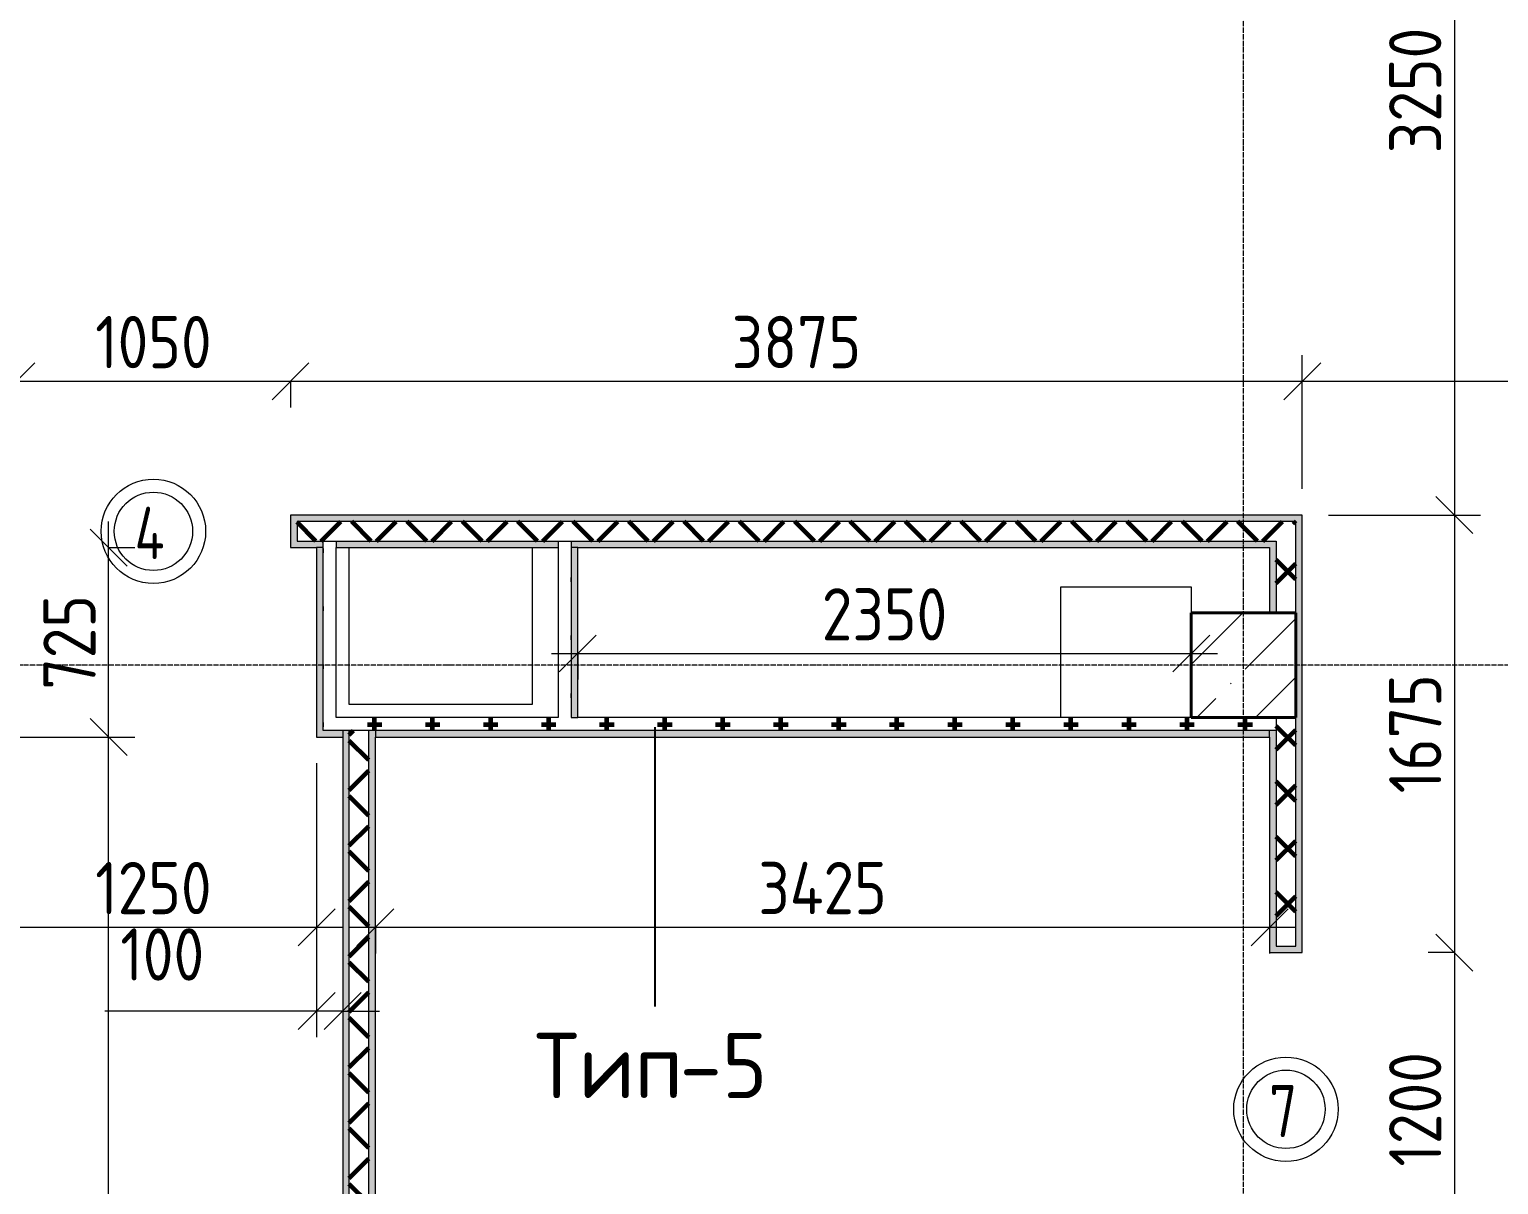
# Model space of a CAD drawing. Header units: millimetres. Extents: x -60946 to 138510, y -262288 to 24501.
# Drawn here: x -1841 to 3786, y -153581 to -149159 of the extents above; entities that cross this region are included whole.
import ezdxf

# ---------------------------------------------------------------- set-up
doc = ezdxf.new("R2010")
doc.units = ezdxf.units.MM
doc.linetypes.add('ADSK_Линия сетки', pattern=[25, 20, -2.5, 0, -2.5])
for name, color, linetype, lineweight in [('2)Тип-2', 3, 'Continuous', 60), ('2)Тип-5', 1, 'Continuous', 60), ('Марки дверей', 7, 'Continuous', 20), ('Несущие колонны', 7, 'Continuous', 18), ('Оси', 7, 'Continuous', 9), ('Перекрытие', 7, 'Continuous', 18), ('Размеры', 7, 'Continuous', 9), ('Стены внутренние', 7, 'Continuous', 18), ('Стены штриховка', 7, 'Continuous', 9)]:
    doc.layers.add(name, color=color, linetype=linetype, lineweight=lineweight)
doc.styles.add('GOST Common_3', font='', dxfattribs={"width": 0.9, "height": 200})
doc.styles.add('GOST Common_4', font='', dxfattribs={"height": 250})
doc.styles.add('GOST Common_B', font='', dxfattribs={"width": 0.8, "height": 200})
doc.styles.get('GOST Common_3').set_extended_font_data('GOST Common')
doc.styles.get('GOST Common_4').set_extended_font_data('GOST Common')
doc.styles.get('GOST Common_B').set_extended_font_data('GOST Common', bold=True)
doc.dimstyles.new('ADSK_Основной_2_0', dxfattribs={"dimscale": 304.8, "dimtxt": 201.142999, "dimasz": 0.463911, "dimexe": 0.328084, "dimexo": 0.328084, "dimgap": 0.164042, "dimtad": 1, "dimdec": 3, "dimrnd": 0.001, "dimdsep": 46, "dimtxsty": 'GOST Common_3', "dimblk1": 'OBLIQUE', "dimblk2": 'OBLIQUE', "dimsah": 1, "dimcen": 0.09, "dimdle": 0.328084, "dimazin": 2, "dimtfac": 1, "dimtdec": 4, "dimtix": 1, "dimtmove": 0, "dimatfit": 3, "dimfxl": 1, "dimtvp": 1, "dimtolj": 1, "dimtzin": 0, "dimlwd": 20, "dimlwe": 20, "dimarcsym": 2})
doc.dimstyles.new('ADSK_Основной_2_0_2', dxfattribs={"dimscale": 304.8, "dimtxt": 201.142999, "dimasz": 0.463911, "dimexe": 0.328084, "dimexo": 0.328084, "dimgap": 0.164042, "dimtad": 1, "dimdec": 3, "dimrnd": 0.001, "dimdsep": 46, "dimtxsty": 'GOST Common_3', "dimblk1": 'OBLIQUE', "dimblk2": 'OBLIQUE', "dimsah": 1, "dimcen": 0.09, "dimdle": 0.328084, "dimazin": 2, "dimtfac": 1, "dimtdec": 4, "dimtix": 1, "dimtmove": 0, "dimatfit": 3, "dimfxl": 1, "dimtvp": 1, "dimtolj": 1, "dimtzin": 0, "dimlwd": 20, "dimlwe": 20, "dimarcsym": 2})
pattern_1 = [(45, (9.36, -150597.75), (-106.066, 106.066), []), (135, (9.36, -150597.75), (-106.066, -106.066), [])]
pattern_2 = [(0, (9.36, -150597.75), (111.125, 111.125), [55.562, -166.687]), (90, (37.14, -150625.53), (-111.125, 111.125), [55.562, -166.687])]

# ---------------------------------------------------------------- blocks, each defined once
blk = doc.blocks.new('ADSK_КолоннаЖБ_Прямоугольная - 400x400 мм-1807143-Кладочный план 3-го этажа')
at = {"layer": 'Несущие колонны', "lineweight": 40}
for p, q in [((-200, 200), (200, 200)), ((-200, -200), (-200, 200)), ((200, 200), (200, -200)), ((200, -200), (-200, -200))]:
    blk.add_line(p, q, dxfattribs=at)
blk = doc.blocks.new('_Oblique')
at = {"color": 0, "linetype": 'ByBlock', "lineweight": -2}
blk.add_line((-0.5, -0.5), (0.5, 0.5), dxfattribs=at)
blk = doc.blocks.new('*D5554')
at = {"layer": 'Defpoints', "color": 0, "transparency": 16777216}
for p in [(-7140.6, -150406), (-1890.6, -150406), (-1890.6, -150505.9)]:
    blk.add_point(p, dxfattribs=at)
at = {"layer": 'Размеры', "color": 0, "lineweight": 20, "transparency": 16777216}
for p, q in [((-7240.6, -150505.9), (-1790.6, -150505.9)), ((-7140.6, -150506), (-7140.6, -150605.9)), ((-1890.6, -150506), (-1890.6, -150605.9))]:
    blk.add_line(p, q, dxfattribs=at)
at = {"layer": 'Размеры', "color": 0, "lineweight": 20, "transparency": 16777216, "xscale": 141.4, "yscale": 141.4, "zscale": 141.4, "rotation": 180}
blk.add_blockref('_Oblique', (-7140.6, -150505.9), dxfattribs=at)
at = {"layer": 'Размеры', "color": 0, "lineweight": 20, "transparency": 16777216, "xscale": 141.4, "yscale": 141.4, "zscale": 141.4}
blk.add_blockref('_Oblique', (-1890.6, -150505.9), dxfattribs=at)
at = {"layer": 'Размеры', "color": 0, "lineweight": 9, "transparency": 16777216, "insert": (-4515.6, -150355.9), "char_height": 200, "width": 605.475, "attachment_point": 5, "style": 'GOST Common_3'}
blk.add_mtext('\\A1;5250', dxfattribs=at)
blk = doc.blocks.new('*D5555')
at = {"layer": 'Defpoints', "color": 0, "transparency": 16777216}
for p in [(-1890.6, -150406), (-840.6, -150406), (-840.6, -150505.9)]:
    blk.add_point(p, dxfattribs=at)
at = {"layer": 'Размеры', "color": 0, "lineweight": 20, "transparency": 16777216}
for p, q in [((-1990.6, -150505.9), (-740.6, -150505.9)), ((-1890.6, -150506), (-1890.6, -150605.9)), ((-840.6, -150506), (-840.6, -150605.9))]:
    blk.add_line(p, q, dxfattribs=at)
at = {"layer": 'Размеры', "color": 0, "lineweight": 20, "transparency": 16777216, "xscale": 141.4, "yscale": 141.4, "zscale": 141.4, "rotation": 180}
blk.add_blockref('_Oblique', (-1890.6, -150505.9), dxfattribs=at)
at = {"layer": 'Размеры', "color": 0, "lineweight": 20, "transparency": 16777216, "xscale": 141.4, "yscale": 141.4, "zscale": 141.4}
blk.add_blockref('_Oblique', (-840.6, -150505.9), dxfattribs=at)
at = {"layer": 'Размеры', "color": 0, "lineweight": 9, "transparency": 16777216, "insert": (-1365.6, -150355.9), "char_height": 200, "width": 560.473, "attachment_point": 5, "style": 'GOST Common_3'}
blk.add_mtext('\\A1;1050', dxfattribs=at)
blk = doc.blocks.new('*D5556')
at = {"layer": 'Defpoints', "color": 0, "transparency": 16777216}
for p in [(-840.6, -150406), (3034.4, -150505.9), (3034.4, -151017.8)]:
    blk.add_point(p, dxfattribs=at)
at = {"layer": 'Размеры', "color": 0, "lineweight": 20, "transparency": 16777216}
for p, q in [((3034.4, -150917.8), (3034.4, -150405.9)), ((-940.6, -150505.9), (3134.4, -150505.9)), ((-840.6, -150506), (-840.6, -150605.9))]:
    blk.add_line(p, q, dxfattribs=at)
at = {"layer": 'Размеры', "color": 0, "lineweight": 20, "transparency": 16777216, "xscale": 141.4, "yscale": 141.4, "zscale": 141.4, "rotation": 180}
blk.add_blockref('_Oblique', (-840.6, -150505.9), dxfattribs=at)
at = {"layer": 'Размеры', "color": 0, "lineweight": 20, "transparency": 16777216, "xscale": 141.4, "yscale": 141.4, "zscale": 141.4}
blk.add_blockref('_Oblique', (3034.4, -150505.9), dxfattribs=at)
at = {"layer": 'Размеры', "color": 0, "lineweight": 9, "transparency": 16777216, "insert": (1096.9, -150355.9), "char_height": 200, "width": 605.475, "attachment_point": 5, "style": 'GOST Common_3'}
blk.add_mtext('\\A1;3875', dxfattribs=at)
blk = doc.blocks.new('*D5557')
at = {"layer": 'Defpoints', "color": 0, "transparency": 16777216}
for p in [(8584.4, -150505.9), (3034.4, -151017.8), (8584.4, -151017.8)]:
    blk.add_point(p, dxfattribs=at)
at = {"layer": 'Размеры', "color": 0, "lineweight": 20, "transparency": 16777216}
for p, q in [((3034.4, -150917.8), (3034.4, -150405.9)), ((8584.4, -150917.8), (8584.4, -150405.9)), ((2934.4, -150505.9), (8684.4, -150505.9))]:
    blk.add_line(p, q, dxfattribs=at)
at = {"layer": 'Размеры', "color": 0, "lineweight": 20, "transparency": 16777216, "xscale": 141.4, "yscale": 141.4, "zscale": 141.4, "rotation": 180}
blk.add_blockref('_Oblique', (3034.4, -150505.9), dxfattribs=at)
at = {"layer": 'Размеры', "color": 0, "lineweight": 20, "transparency": 16777216, "xscale": 141.4, "yscale": 141.4, "zscale": 141.4}
blk.add_blockref('_Oblique', (8584.4, -150505.9), dxfattribs=at)
at = {"layer": 'Размеры', "color": 0, "lineweight": 9, "transparency": 16777216, "insert": (5809.4, -150355.9), "char_height": 200, "width": 605.475, "attachment_point": 5, "style": 'GOST Common_3'}
blk.add_mtext('\\A1;5550', dxfattribs=at)
blk = doc.blocks.new('*D5633')
at = {"layer": 'Defpoints', "color": 0, "transparency": 16777216}
for p in [(-1990.6, -151867.8), (-1537.1, -151867.8), (-1637.1, -157542.8)]:
    blk.add_point(p, dxfattribs=at)
at = {"layer": 'Размеры', "color": 0, "lineweight": 20, "transparency": 16777216}
for p, q in [((-1537.1, -157642.8), (-1537.1, -151767.8)), ((-1890.6, -151867.8), (-1437.1, -151867.8)), ((-1537.1, -157542.8), (-1437.1, -157542.8))]:
    blk.add_line(p, q, dxfattribs=at)
at = {"layer": 'Размеры', "color": 0, "lineweight": 20, "transparency": 16777216, "xscale": 141.4, "yscale": 141.4, "zscale": 141.4}
for p, rotation in [((-1537.1, -151867.8), 90), ((-1537.1, -157542.8), 270)]:
    blk.add_blockref('_Oblique', p, dxfattribs=dict(at, rotation=rotation))
at = {"layer": 'Размеры', "color": 0, "lineweight": 9, "transparency": 16777216, "insert": (-1687.1, -154705.3), "char_height": 200, "width": 605.475, "attachment_point": 5, "rotation": 90, "style": 'GOST Common_3'}
blk.add_mtext('\\A1;5675', dxfattribs=at)
blk = doc.blocks.new('*D5634')
at = {"layer": 'Defpoints', "color": 0, "transparency": 16777216}
for p in [(-1637.1, -151142.8), (-1537.1, -151142.8), (-1990.6, -151867.8)]:
    blk.add_point(p, dxfattribs=at)
at = {"layer": 'Размеры', "color": 0, "lineweight": 20, "transparency": 16777216}
for p, q in [((-1537.1, -151967.8), (-1537.1, -151042.8)), ((-1537.1, -151142.8), (-1437.1, -151142.8)), ((-1890.6, -151867.8), (-1437.1, -151867.8))]:
    blk.add_line(p, q, dxfattribs=at)
at = {"layer": 'Размеры', "color": 0, "lineweight": 20, "transparency": 16777216, "xscale": 141.4, "yscale": 141.4, "zscale": 141.4}
for p, rotation in [((-1537.1, -151142.8), 90), ((-1537.1, -151867.8), 270)]:
    blk.add_blockref('_Oblique', p, dxfattribs=dict(at, rotation=rotation))
at = {"layer": 'Размеры', "color": 0, "lineweight": 9, "transparency": 16777216, "insert": (-1687.1, -151505.3), "char_height": 200, "width": 454.106, "attachment_point": 5, "rotation": 90, "style": 'GOST Common_3'}
blk.add_mtext('\\A1;725', dxfattribs=at)
blk = doc.blocks.new('*D5636')
at = {"layer": 'Defpoints', "color": 0, "transparency": 16777216}
for p in [(-1990.6, -151867.8), (-740.6, -151867.8), (-740.6, -152595.8)]:
    blk.add_point(p, dxfattribs=at)
at = {"layer": 'Размеры', "color": 0, "lineweight": 20, "transparency": 16777216}
for p, q in [((-1990.6, -151967.8), (-1990.6, -152695.8)), ((-740.6, -151967.8), (-740.6, -152695.8)), ((-2090.6, -152595.8), (-640.6, -152595.8))]:
    blk.add_line(p, q, dxfattribs=at)
at = {"layer": 'Размеры', "color": 0, "lineweight": 20, "transparency": 16777216, "xscale": 141.4, "yscale": 141.4, "zscale": 141.4, "rotation": 180}
blk.add_blockref('_Oblique', (-1990.6, -152595.8), dxfattribs=at)
at = {"layer": 'Размеры', "color": 0, "lineweight": 20, "transparency": 16777216, "xscale": 141.4, "yscale": 141.4, "zscale": 141.4}
blk.add_blockref('_Oblique', (-740.6, -152595.8), dxfattribs=at)
at = {"layer": 'Размеры', "color": 0, "lineweight": 9, "transparency": 16777216, "insert": (-1365.6, -152445.8), "char_height": 200, "width": 560.473, "attachment_point": 5, "style": 'GOST Common_3'}
blk.add_mtext('\\A1;1250', dxfattribs=at)
blk = doc.blocks.new('*D5637')
at = {"layer": 'Defpoints', "color": 0, "transparency": 16777216}
for p in [(-740.6, -151867.8), (-640.6, -152495.8), (-640.6, -152916.6)]:
    blk.add_point(p, dxfattribs=at)
at = {"layer": 'Размеры', "color": 0, "lineweight": 20, "transparency": 16777216}
for p, q in [((-740.6, -151967.8), (-740.6, -153016.6)), ((-640.6, -152595.8), (-640.6, -153016.6)), ((-740.6, -152916.6), (-1552, -152916.6)), ((-640.6, -152916.6), (-740.6, -152916.6)), ((-640.6, -152916.6), (-499.2, -152916.6))]:
    blk.add_line(p, q, dxfattribs=at)
at = {"layer": 'Размеры', "color": 0, "lineweight": 20, "transparency": 16777216, "xscale": 141.4, "yscale": 141.4, "zscale": 141.4}
blk.add_blockref('_Oblique', (-740.6, -152916.6), dxfattribs=at)
at = {"layer": 'Размеры', "color": 0, "lineweight": 20, "transparency": 16777216, "xscale": 141.4, "yscale": 141.4, "zscale": 141.4, "rotation": 180}
blk.add_blockref('_Oblique', (-640.6, -152916.6), dxfattribs=at)
at = {"layer": 'Размеры', "color": 0, "lineweight": 9, "transparency": 16777216, "insert": (-1492.3, -152600), "char_height": 200, "width": 409.104, "attachment_point": 1, "line_spacing_factor": 1.022761, "style": 'GOST Common_3'}
blk.add_mtext('\\A1;100', dxfattribs=at)
blk = doc.blocks.new('*D5639')
at = {"layer": 'Defpoints', "color": 0, "transparency": 16777216}
for p in [(259.4, -151448.1), (2609.4, -151448.1), (2609.4, -151548)]:
    blk.add_point(p, dxfattribs=at)
at = {"layer": 'Размеры', "color": 0, "lineweight": 20, "transparency": 16777216}
for p, q in [((159.4, -151548), (2709.4, -151548)), ((259.4, -151548.1), (259.4, -151648)), ((2609.4, -151548.1), (2609.4, -151648))]:
    blk.add_line(p, q, dxfattribs=at)
at = {"layer": 'Размеры', "color": 0, "lineweight": 20, "transparency": 16777216, "xscale": 141.4, "yscale": 141.4, "zscale": 141.4, "rotation": 180}
blk.add_blockref('_Oblique', (259.4, -151548), dxfattribs=at)
at = {"layer": 'Размеры', "color": 0, "lineweight": 20, "transparency": 16777216, "xscale": 141.4, "yscale": 141.4, "zscale": 141.4}
blk.add_blockref('_Oblique', (2609.4, -151548), dxfattribs=at)
at = {"layer": 'Размеры', "color": 0, "lineweight": 9, "transparency": 16777216, "insert": (1434.4, -151398), "char_height": 200, "width": 605.475, "attachment_point": 5, "style": 'GOST Common_3'}
blk.add_mtext('\\A1;2350', dxfattribs=at)
blk = doc.blocks.new('*D5640')
at = {"layer": 'Defpoints', "color": 0, "transparency": 16777216}
for p in [(3716.9, -147767.8), (3034.4, -151017.8), (3616.9, -151017.8)]:
    blk.add_point(p, dxfattribs=at)
at = {"layer": 'Размеры', "color": 0, "lineweight": 20, "transparency": 16777216}
for p, q in [((3616.9, -147667.8), (3616.9, -151117.8)), ((3616.9, -147767.8), (3516.9, -147767.8)), ((3134.4, -151017.8), (3716.9, -151017.8))]:
    blk.add_line(p, q, dxfattribs=at)
at = {"layer": 'Размеры', "color": 0, "lineweight": 20, "transparency": 16777216, "xscale": 141.4, "yscale": 141.4, "zscale": 141.4}
for p, rotation in [((3616.9, -147767.8), 90), ((3616.9, -151017.8), 270)]:
    blk.add_blockref('_Oblique', p, dxfattribs=dict(at, rotation=rotation))
at = {"layer": 'Размеры', "color": 0, "lineweight": 9, "transparency": 16777216, "insert": (3466.9, -149392.8), "char_height": 200, "width": 605.475, "attachment_point": 5, "rotation": 90, "style": 'GOST Common_3'}
blk.add_mtext('\\A1;3250', dxfattribs=at)
blk = doc.blocks.new('*D5641')
at = {"layer": 'Defpoints', "color": 0, "transparency": 16777216}
for p in [(3034.4, -151017.8), (3616.9, -152692.8), (3716.9, -152692.8)]:
    blk.add_point(p, dxfattribs=at)
at = {"layer": 'Размеры', "color": 0, "lineweight": 20, "transparency": 16777216}
for p, q in [((3616.9, -150917.8), (3616.9, -152792.8)), ((3134.4, -151017.8), (3716.9, -151017.8)), ((3616.9, -152692.8), (3516.9, -152692.8))]:
    blk.add_line(p, q, dxfattribs=at)
at = {"layer": 'Размеры', "color": 0, "lineweight": 20, "transparency": 16777216, "xscale": 141.4, "yscale": 141.4, "zscale": 141.4}
for p, rotation in [((3616.9, -151017.8), 90), ((3616.9, -152692.8), 270)]:
    blk.add_blockref('_Oblique', p, dxfattribs=dict(at, rotation=rotation))
at = {"layer": 'Размеры', "color": 0, "lineweight": 9, "transparency": 16777216, "insert": (3466.9, -151855.3), "char_height": 200, "width": 560.473, "attachment_point": 5, "rotation": 90, "style": 'GOST Common_3'}
blk.add_mtext('\\A1;1675', dxfattribs=at)
blk = doc.blocks.new('*D5642')
at = {"layer": 'Defpoints', "color": 0, "transparency": 16777216}
for p in [(3716.9, -152692.8), (3616.9, -153892.8), (3716.9, -153892.8)]:
    blk.add_point(p, dxfattribs=at)
at = {"layer": 'Размеры', "color": 0, "lineweight": 20, "transparency": 16777216}
for p, q in [((3616.9, -152592.8), (3616.9, -153992.8)), ((3616.9, -152692.8), (3516.9, -152692.8)), ((3616.9, -153892.8), (3516.9, -153892.8))]:
    blk.add_line(p, q, dxfattribs=at)
at = {"layer": 'Размеры', "color": 0, "lineweight": 20, "transparency": 16777216, "xscale": 141.4, "yscale": 141.4, "zscale": 141.4}
for p, rotation in [((3616.9, -152692.8), 90), ((3616.9, -153892.8), 270)]:
    blk.add_blockref('_Oblique', p, dxfattribs=dict(at, rotation=rotation))
at = {"layer": 'Размеры', "color": 0, "lineweight": 9, "transparency": 16777216, "insert": (3466.9, -153292.8), "char_height": 200, "width": 560.473, "attachment_point": 5, "rotation": 90, "style": 'GOST Common_3'}
blk.add_mtext('\\A1;1200', dxfattribs=at)
blk = doc.blocks.new('*D5644')
at = {"layer": 'Defpoints', "color": 0, "transparency": 16777216}
for p in [(-515.6, -152495.8), (2909.4, -152495.8), (2909.4, -152595.8)]:
    blk.add_point(p, dxfattribs=at)
at = {"layer": 'Размеры', "color": 0, "lineweight": 20, "transparency": 16777216}
for p, q in [((-615.6, -152595.8), (3009.4, -152595.8)), ((-515.6, -152595.8), (-515.6, -152695.8)), ((2909.4, -152595.8), (2909.4, -152695.8))]:
    blk.add_line(p, q, dxfattribs=at)
at = {"layer": 'Размеры', "color": 0, "lineweight": 20, "transparency": 16777216, "xscale": 141.4, "yscale": 141.4, "zscale": 141.4, "rotation": 180}
blk.add_blockref('_Oblique', (-515.6, -152595.8), dxfattribs=at)
at = {"layer": 'Размеры', "color": 0, "lineweight": 20, "transparency": 16777216, "xscale": 141.4, "yscale": 141.4, "zscale": 141.4}
blk.add_blockref('_Oblique', (2909.4, -152595.8), dxfattribs=at)
at = {"layer": 'Размеры', "color": 0, "lineweight": 9, "transparency": 16777216, "insert": (1196.9, -152445.8), "char_height": 200, "width": 625.93, "attachment_point": 5, "style": 'GOST Common_3'}
blk.add_mtext('\\A1;3425', dxfattribs=at)
blk = doc.blocks.new('М_двери1 - Марка экземпляра 2-3719212-Кладочный план 3-го этажа')
at = {"layer": 'Марки дверей'}
for radius in [2, 1.5]:
    blk.add_circle((0, 0), radius, dxfattribs=at)

msp = doc.modelspace()

# ---------------------------------------------------------------- hatches: boundary and pattern name
at = {"layer": '2)Тип-2'}
h = msp.add_hatch(color=256, dxfattribs=at)
h.paths.add_polyline_path([(3034.3615, -151042.7816), (3034.3615, -151017.7816), (-815.6385, -151017.7816), (-815.6385, -151042.7816), (3009.3615, -151042.7816)])
h.paths.add_polyline_path([(-9490.6385, -151042.7816), (-8965.6385, -151042.7816), (-8965.6385, -151017.7816), (-9490.6385, -151017.7816)])
h.paths.add_polyline_path([(-7115.6385, -151042.7816), (-1915.6385, -151042.7816), (-1915.6385, -151017.7816), (-7115.6385, -151017.7816)])
h = msp.add_hatch(color=256, dxfattribs=at)
h.paths.add_polyline_path([(234.3615, -151142.7816), (2934.3615, -151142.7816), (2934.3615, -151117.7816), (234.3615, -151117.7816)])
h.paths.add_polyline_path([(-3040.6385, -151142.7816), (-3040.6385, -151117.7816), (-4115.6385, -151117.7816), (-4115.6385, -151142.7816), (-3065.6385, -151142.7816)])
h.paths.add_polyline_path([(-740.6385, -151142.7816), (-715.6385, -151142.7816), (-715.6385, -151117.7816), (-815.6385, -151117.7816), (-815.6385, -151017.7816), (-840.6385, -151017.7816), (-840.6385, -151142.7816), (-784.0978, -151142.7816)])
h.paths.add_polyline_path([(-2015.6385, -151142.7816), (-1890.6385, -151142.7816), (-1890.6385, -151017.7816), (-1915.6385, -151017.7816), (-1915.6385, -151117.7816), (-2015.6385, -151117.7816)])
h.paths.add_polyline_path([(-2065.6385, -151142.7816), (-2065.6385, -151117.7816), (-2990.6385, -151117.7816), (-2990.6385, -151142.7816), (-2349.05, -151142.7816)])
h.paths.add_polyline_path([(-665.6385, -151142.7816), (184.3615, -151142.7816), (184.3615, -151117.7816), (-665.6385, -151117.7816)])
h.paths.add_polyline_path([(-4165.6385, -151142.7816), (-4165.6385, -151117.7816), (-5765.6385, -151117.7816), (-5765.6385, -151142.7816), (-5478.9542, -151142.7816)])
h.paths.add_polyline_path([(-7140.6385, -151142.7816), (-7075.6385, -151142.7816), (-7075.6385, -151117.7816), (-7115.6385, -151117.7816), (-7115.6385, -151017.7816), (-7140.6385, -151017.7816)])
h.paths.add_polyline_path([(-9005.6385, -151142.7816), (-8940.6385, -151142.7816), (-8940.6385, -151017.7816), (-8965.6385, -151017.7816), (-8965.6385, -151117.7816), (-9005.6385, -151117.7816)])
h.paths.add_polyline_path([(-7000.6385, -151142.7816), (-5815.6385, -151142.7816), (-5815.6385, -151117.7816), (-7025.6385, -151117.7816), (-7025.6385, -151142.7816)])
h.paths.add_polyline_path([(-9055.6385, -151142.7816), (-9055.6385, -151117.7816), (-9390.6385, -151117.7816), (-9390.6385, -151142.7816), (-9080.6385, -151142.7816)])
h = msp.add_hatch(dxfattribs=at)
h.set_pattern_fill('FP_4', color=256, style=0, pattern_type=2)
h.set_pattern_definition(pattern_1)
h.paths.add_polyline_path([(3009.3615, -151117.7816), (3009.3615, -151042.7816), (-815.6385, -151042.7816), (-815.6385, -151117.7816), (2934.3615, -151117.7816)])
h.paths.add_polyline_path([(-5765.6385, -151117.7816), (-1915.6385, -151117.7816), (-1915.6385, -151042.7816), (-7115.6385, -151042.7816), (-7115.6385, -151117.7816), (-5815.6385, -151117.7816)])
h.paths.add_polyline_path([(-9391.3346, -151117.7816), (-8965.6385, -151117.7816), (-8965.6385, -151042.7816), (-9415.6385, -151042.7816), (-9415.6385, -151117.7816)])
h = msp.add_hatch(color=256, dxfattribs=at)
h.paths.add_polyline_path([(3034.3615, -157542.7816), (3034.3615, -153917.7816), (3009.3615, -153917.7816), (3009.3615, -157542.7816)])
h.paths.add_polyline_path([(3009.3615, -152667.7816), (3034.3615, -152667.7816), (3034.3615, -151042.7816), (3009.3615, -151042.7816), (3009.3615, -151792.7816)])
h = msp.add_hatch(dxfattribs=at)
h.set_pattern_fill('FP_4', color=256, style=0, pattern_type=2)
h.set_pattern_definition(pattern_1)
h.paths.add_polyline_path([(3009.3615, -157542.7816), (3009.3615, -153917.7816), (2934.3615, -153917.7816), (2934.3615, -157542.7816)])
h.paths.add_polyline_path([(3009.3615, -152667.7816), (3009.3615, -151792.7816), (2934.3615, -151792.7816), (2934.3615, -152667.7816)])
h.paths.add_polyline_path([(2934.3615, -151392.7816), (3009.3615, -151392.7816), (3009.3615, -151117.7816), (2934.3615, -151117.7816), (2934.3615, -151142.7816)])
h = msp.add_hatch(color=256, dxfattribs=at)
h.paths.add_polyline_path([(2934.3615, -157542.7816), (2934.3615, -153917.7816), (3034.3615, -153917.7816), (3034.3615, -153892.7816), (2909.3615, -153892.7816), (2909.3615, -157542.7816)])
h.paths.add_polyline_path([(3034.3615, -152692.7816), (3034.3615, -152667.7816), (2934.3615, -152667.7816), (2934.3615, -151842.7816), (2909.3615, -151842.7816), (2909.3615, -152692.7816)])
h.paths.add_polyline_path([(2934.3615, -151392.7816), (2934.3615, -151142.7816), (2909.3615, -151142.7816), (2909.3615, -151392.7816)])
for points in [[(-615.6385, -157542.7816), (-615.6385, -151842.7816), (-640.6385, -151842.7816), (-640.6385, -157542.7816)], [(-515.6385, -157542.7816), (-515.6385, -151842.7816), (-540.6385, -151842.7816), (-540.6385, -157542.7816)]]:
    msp.add_hatch(color=256, dxfattribs=at).paths.add_polyline_path(points)
h = msp.add_hatch(dxfattribs=at)
h.set_pattern_fill('FP_4', color=256, style=0, pattern_type=2)
h.set_pattern_definition(pattern_1)
h.paths.add_polyline_path([(-540.6385, -157542.7816), (-540.6385, -151842.7816), (-615.6385, -151842.7816), (-615.6385, -157542.7816)])
at = {"layer": '2)Тип-5', "true_color": 0xd50000}
h = msp.add_hatch(dxfattribs=at)
h.set_pattern_fill('FP_7', color=12, style=0, pattern_type=2)
h.set_pattern_definition(pattern_2)
h.paths.add_polyline_path([(-715.6385, -151842.7816), (-665.6385, -151842.7816), (-665.6385, -151117.7816), (-715.6385, -151117.7816), (-715.6385, -151775.6879)])
h = msp.add_hatch(dxfattribs=at)
h.set_pattern_fill('FP_7', color=12, style=0, pattern_type=2)
h.set_pattern_definition(pattern_2)
h.paths.add_polyline_path([(234.3615, -151792.7816), (234.3615, -151117.7816), (184.3615, -151117.7816), (184.3615, -151792.7816)])
for points in [[(-715.6385, -151867.7816), (-715.6385, -151142.7816), (-740.6385, -151142.7816), (-740.6385, -151867.7816)], [(234.3615, -151792.7816), (259.3615, -151792.7816), (259.3615, -151142.7816), (234.3615, -151142.7816), (234.3615, -151775.6879)]]:
    msp.add_hatch(color=12, dxfattribs=at).paths.add_polyline_path(points)
h = msp.add_hatch(dxfattribs=at)
h.set_pattern_fill('FP_7', color=12, style=0, pattern_type=2)
h.set_pattern_definition(pattern_2)
h.paths.add_polyline_path([(2909.3615, -151842.7816), (2934.3615, -151842.7816), (2934.3615, -151792.7816), (-665.6385, -151792.7816), (-665.6385, -151842.7816), (780.8543, -151842.7816)])
h = msp.add_hatch(color=12, dxfattribs=at)
h.paths.add_polyline_path([(780.8543, -151867.7816), (2909.3615, -151867.7816), (2909.3615, -151842.7816), (-515.6385, -151842.7816), (-515.6385, -151867.7816)])
h.paths.add_polyline_path([(-715.6385, -151867.7816), (-640.6385, -151867.7816), (-640.6385, -151842.7816), (-715.6385, -151842.7816)])
at = {"layer": 'Несущие колонны', "lineweight": 9}
h = msp.add_hatch(dxfattribs=at)
h.set_pattern_fill('FP_1', color=256, style=0, pattern_type=2)
h.set_pattern_definition([(45, (9.36, -150597.75), (-224.506, 224.506), []), (45, (233.87, -150597.75), (-224.506, 224.506), [396.875, -79.375, 3.353, -76.022])])
h.paths.add_polyline_path([(2609.3615, -151792.7816), (3009.3615, -151792.7816), (3009.3615, -151392.7816), (2609.3615, -151392.7816), (2609.3615, -151775.6879)])

# ---------------------------------------------------------------- linework, layer by layer
at = {"layer": '2)Тип-5', "lineweight": 25}
msp.add_line((554.1889, -151830.2816), (554.1889, -152899.4971), dxfattribs=at)
at = {"layer": 'Несущие колонны', "lineweight": 9}
for p, q in [((2909.3615, -151392.7816), (2609.3615, -151392.7816)), ((2609.3615, -151392.7816), (2609.3615, -151792.7816)), ((2934.3615, -151392.7816), (2909.3615, -151392.7816)), ((3009.3615, -151392.7816), (2934.3615, -151392.7816)), ((3009.3615, -151792.7816), (3009.3615, -151392.7816)), ((2609.3615, -151792.7816), (2909.3615, -151792.7816)), ((2909.3615, -151792.7816), (2934.3615, -151792.7816)), ((2934.3615, -151792.7816), (3009.3615, -151792.7816))]:
    msp.add_line(p, q, dxfattribs=at)
at = {"layer": 'Оси', "linetype": 'ADSK_Линия сетки', "lineweight": 5}
for p, q in [((2809.3615, -161571.6329), (2809.3615, -140570.3055)), ((62587.9153, -151592.7816), (-25230.7352, -151592.7816))]:
    msp.add_line(p, q, dxfattribs=at)
at = {"layer": 'Перекрытие'}
for p, q in [((-615.6385, -151742.7816), (-615.6385, -151142.7816)), ((84.3615, -151142.7816), (84.3615, -151742.7816)), ((2109.3615, -151792.7816), (2109.3615, -151292.7816)), ((2109.3615, -151292.7816), (2609.3615, -151292.7816)), ((2609.3615, -151292.7816), (2609.3615, -151392.7816)), ((84.3615, -151742.7816), (-615.6385, -151742.7816))]:
    msp.add_line(p, q, dxfattribs=at)
at = {"layer": 'Стены внутренние', "lineweight": 5}
for p, q in [((3034.3615, -151017.7816), (-840.6385, -151017.7816)), ((-840.6385, -151017.7816), (-840.6385, -151142.7816)), ((3034.3615, -152692.7816), (3034.3615, -151017.7816)), ((-840.6385, -151142.7816), (-740.6385, -151142.7816)), ((-740.6385, -151142.7816), (-740.6385, -151867.7816)), ((-665.6385, -151142.7816), (184.3615, -151142.7816)), ((-665.6385, -151792.7816), (-665.6385, -151142.7816)), ((184.3615, -151142.7816), (184.3615, -151792.7816)), ((259.3615, -151142.7816), (2909.3615, -151142.7816)), ((259.3615, -151792.7816), (259.3615, -151142.7816)), ((2909.3615, -151142.7816), (2909.3615, -151392.7816)), ((2909.3615, -151392.7816), (3009.3615, -151392.7816)), ((3009.3615, -151392.7816), (3009.3615, -151792.7816)), ((184.3615, -151792.7816), (-665.6385, -151792.7816)), ((2909.3615, -151792.7816), (259.3615, -151792.7816)), ((3009.3615, -151792.7816), (2934.3615, -151792.7816)), ((-740.6385, -151867.7816), (-640.6385, -151867.7816)), ((-640.6385, -151867.7816), (-640.6385, -157542.7816)), ((-515.6385, -157542.7816), (-515.6385, -151867.7816)), ((-515.6385, -151867.7816), (2909.3615, -151867.7816)), ((2909.3615, -151867.7816), (2909.3615, -152692.7816)), ((2909.3615, -152692.7816), (3034.3615, -152692.7816))]:
    msp.add_line(p, q, dxfattribs=at)
at = {"layer": 'Стены штриховка', "lineweight": 9}
for p, q in [((3009.3615, -151042.7816), (-815.6385, -151042.7816)), ((-815.6385, -151042.7816), (-815.6385, -151117.7816)), ((3009.3615, -151392.7816), (3009.3615, -151042.7816)), ((-815.6385, -151117.7816), (2934.3615, -151117.7816)), ((-715.6385, -151842.7816), (-715.6385, -151117.7816)), ((-665.6385, -151117.7816), (-665.6385, -151142.7816)), ((184.3615, -151117.7816), (184.3615, -151142.7816)), ((234.3615, -151117.7816), (234.3615, -151792.7816)), ((2934.3615, -151117.7816), (2934.3615, -151392.7816)), ((-715.6385, -151142.7816), (-740.6385, -151142.7816)), ((259.3615, -151142.7816), (234.3615, -151142.7816)), ((234.3615, -151792.7816), (259.3615, -151792.7816)), ((2934.3615, -151792.7816), (2934.3615, -152667.7816)), ((3009.3615, -152667.7816), (3009.3615, -151792.7816)), ((2934.3615, -151842.7816), (-715.6385, -151842.7816)), ((-640.6385, -151842.7816), (-640.6385, -151867.7816)), ((-615.6385, -157542.7816), (-615.6385, -151842.7816)), ((-540.6385, -157542.7816), (-540.6385, -151842.7816)), ((-515.6385, -151842.7816), (-515.6385, -151867.7816)), ((2909.3615, -151867.7816), (2909.3615, -151842.7816)), ((2934.3615, -152667.7816), (3009.3615, -152667.7816))]:
    msp.add_line(p, q, dxfattribs=at)

# ---------------------------------------------------------------- block references
at = {"layer": 'Марки дверей', "lineweight": 5, "xscale": 99.99999999999993, "yscale": 99.99999999999993, "zscale": 99.99999999999993}
for p in [(-1365.6385, -151080.2816), (2971.8615, -153292.7816)]:
    msp.add_blockref('М_двери1 - Марка экземпляра 2-3719212-Кладочный план 3-го этажа', p, dxfattribs=at)
at = {"layer": 'Несущие колонны', "lineweight": 40, "rotation": 89.9999999999999}
msp.add_blockref('ADSK_КолоннаЖБ_Прямоугольная - 400x400 мм-1807143-Кладочный план 3-го этажа', (2809.3615, -151592.7816), dxfattribs=at)

# ---------------------------------------------------------------- texts
at = {"layer": '2)Тип-5', "color": 116, "lineweight": 9, "true_color": 0x008040, "char_height": 250, "attachment_point": 1, "style": 'GOST Common_4'}
for s, insert, width in [('Тип', (94.1889, -153000.07), 673.4175), ('-5', (649.8139, -153000.07), 432.91125)]:
    msp.add_mtext(s, dxfattribs=dict(at, insert=insert, width=width))
at = {"layer": 'Марки дверей', "lineweight": 5, "char_height": 200, "attachment_point": 1, "style": 'GOST Common_B'}
for s, insert, width in [('\\fGOST Common|b1|i0|c204|p34|;\\W.8;4', (-1437.6959, -150986.6227), 166.751), ('\\fGOST Common|b1|i0|c204|p34|;\\W.8;7', (2907.8041, -153199.1227), 147.5105)]:
    msp.add_mtext(s, dxfattribs=dict(at, insert=insert, width=width))

# ---------------------------------------------------------------- dimensions: what is measured, and where the dimension line sits
at = {"layer": 'Размеры', "lineweight": 9}
for base, p1, p2, override, picture, middle in [((3616.9416, -151017.7816), (3716.9265, -147767.7816), (3034.3615, -151017.7816), {"dimpost": '<>', "dimfxl": 3320.90274}, '*D5640', (3466.9416, -149392.7816)), ((3616.9416, -152692.7816), (3034.3615, -151017.7816), (3716.9265, -152692.7816), {"dimpost": '<>', "dimfxl": 1808.734367}, '*D5641', (3466.9416, -151855.2816)), ((-1537.1399, -151142.7816), (-1990.6385, -151867.7816), (-1637.1248, -151142.7816), {"dimpost": '<>', "dimfxl": 806.595885}, '*D5634', (-1687.1399, -151505.2816)), ((-1537.1399, -151867.7816), (-1637.1248, -157542.7816), (-1990.6385, -151867.7816), {"dimpost": '<>', "dimfxl": 5686.000081}, '*D5633', (-1687.1399, -154705.2816)), ((3616.9416, -153892.7816), (3716.9265, -152692.7816), (3716.9265, -153892.7816), {"dimpost": '<>', "dimfxl": 1200}, '*D5642', (3466.9416, -153292.7816))]:
    dim = msp.add_linear_dim(base=base, p1=p1, p2=p2, angle=90, dimstyle='ADSK_Основной_2_0_2', override=override, dxfattribs=at)
    dim.commit()
    dim.dimension.update_dxf_attribs({"geometry": picture, "text_midpoint": middle})
for base, p1, p2, override, picture, middle in [((-1890.6385, -150505.9371), (-7140.6385, -150405.9522), (-1890.6385, -150405.9522), {"dimpost": '<>', "dimfxl": 5250}, '*D5554', (-4515.6385, -150355.9371)), ((-840.6385, -150505.9371), (-1890.6385, -150405.9522), (-840.6385, -150405.9522), {"dimpost": '<>', "dimfxl": 1050}, '*D5555', (-1365.6385, -150355.9371)), ((3034.3615, -150505.9371), (-840.6385, -150405.9522), (3034.3615, -151017.7816), {"dimpost": '<>', "dimfxl": 3923.003989}, '*D5556', (1096.8615, -150355.9371)), ((8584.3615, -150505.9371), (3034.3615, -151017.7816), (8584.3615, -151017.7816), {"dimpost": '<>', "dimfxl": 5550}, '*D5557', (5809.3615, -150355.9371)), ((2609.3615, -151548.0377), (259.3615, -151448.0528), (2609.3615, -151448.0528), {"dimpost": '<>', "dimfxl": 2350}, '*D5639', (1434.3615, -151398.0377)), ((-740.6385, -152595.8342), (-1990.6385, -151867.7816), (-740.6385, -151867.7816), {"dimpost": '<>', "dimfxl": 1250}, '*D5636', (-1365.6385, -152445.8342)), ((2909.3615, -152595.8342), (-515.6385, -152495.8493), (2909.3615, -152495.8493), {"dimpost": '<>', "dimfxl": 3425}, '*D5644', (1196.8615, -152445.8342))]:
    dim = msp.add_linear_dim(base=base, p1=p1, p2=p2, dimstyle='ADSK_Основной_2_0_2', override=override, dxfattribs=at)
    dim.commit()
    dim.dimension.update_dxf_attribs({"geometry": picture, "text_midpoint": middle})
dim = msp.add_linear_dim(base=(-640.6385, -152916.6353), p1=(-740.6385, -151867.7816), p2=(-640.6385, -152495.8493), dimstyle='ADSK_Основной_2_0', override={"dimpost": '<>', "dimfxl": 635.978775}, dxfattribs=at)
dim.commit()
dim.dimension.update_dxf_attribs({"geometry": '*D5637', "text_midpoint": (-1287.7242, -152916.6353), "dimtype": 160})

doc.saveas('drawing.dxf')
